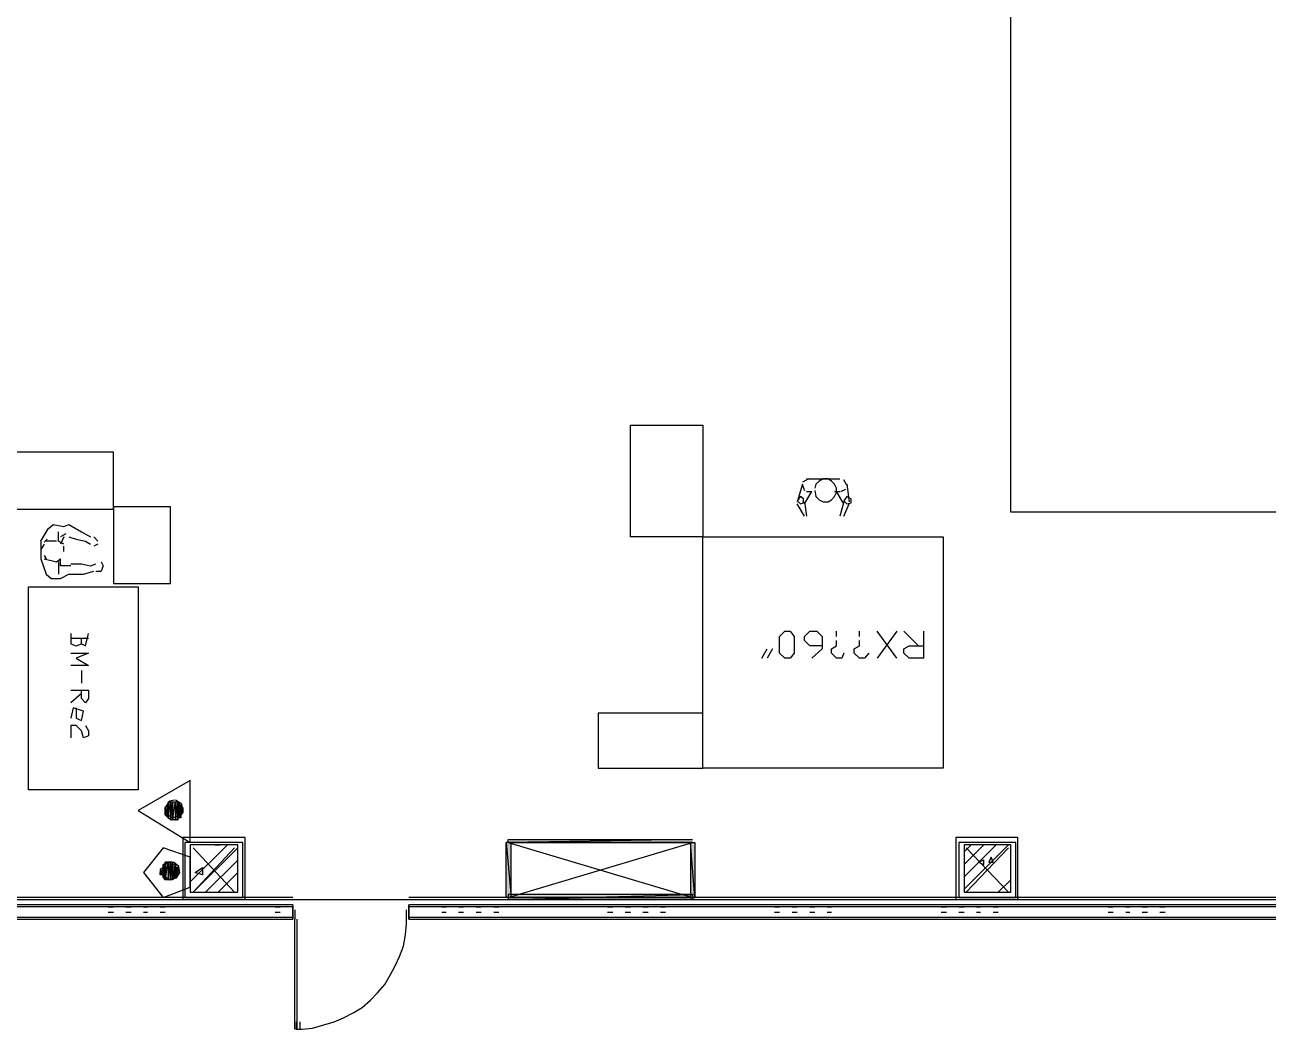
# Model space of a CAD drawing. Header units: millimetres. Extents: x 5 to 415, y 48 to 251.
# Drawn here: x 298.97 to 320.14, y 115.66 to 132.76 of the extents above; entities that cross this region are included whole.
import ezdxf

# ---------------------------------------------------------------- set-up
doc = ezdxf.new("R2010")
doc.units = ezdxf.units.MM
doc.layers.add('H', color=7, linetype='Continuous')
doc.layers.add('P', color=7, linetype='Continuous')

msp = doc.modelspace()

# ---------------------------------------------------------------- hatches: boundary and pattern name
at = {"layer": 'H', "linetype": 'Continuous'}
for points in [[(301.413, 119.257), (301.378, 119.292), (301.378, 119.415), (301.413, 119.468), (301.413, 119.257)], [(301.413, 119.257), (301.413, 119.503), (301.449, 119.503), (301.449, 119.204), (301.413, 119.257)], [(301.449, 119.204), (301.449, 119.503), (301.502, 119.503), (301.502, 119.204), (301.449, 119.204)], [(301.502, 119.204), (301.502, 119.503), (301.537, 119.503), (301.537, 119.204), (301.502, 119.204)], [(301.537, 119.204), (301.537, 119.503), (301.59, 119.503), (301.59, 119.204), (301.537, 119.204)], [(301.59, 119.257), (301.59, 119.503), (301.625, 119.468), (301.625, 119.257), (301.59, 119.257)], [(301.625, 119.292), (301.625, 119.415), (301.66, 119.415), (301.66, 119.345), (301.625, 119.292)], [(307.164, 117.898), (307.164, 118.833), (307.252, 118.833), (307.252, 117.898), (307.164, 117.898)], [(307.217, 118.833), (307.217, 118.868), (310.339, 118.868), (310.339, 118.833), (307.217, 118.833)], [(310.303, 117.898), (310.303, 118.833), (310.392, 118.833), (310.392, 117.898), (310.303, 117.898)], [(301.29, 118.286), (301.29, 118.357), (301.325, 118.41), (301.325, 118.286), (301.29, 118.286)], [(301.325, 118.233), (301.325, 118.445), (301.378, 118.445), (301.378, 118.198), (301.325, 118.233)], [(301.378, 118.198), (301.378, 118.498), (301.413, 118.498), (301.413, 118.198), (301.378, 118.198)], [(301.413, 118.198), (301.413, 118.498), (301.449, 118.498), (301.449, 118.198), (301.413, 118.198)], [(301.449, 118.198), (301.449, 118.498), (301.502, 118.498), (301.502, 118.198), (301.449, 118.198)], [(301.502, 118.198), (301.502, 118.445), (301.537, 118.445), (301.537, 118.233), (301.502, 118.198)], [(301.537, 118.233), (301.537, 118.41), (301.59, 118.41), (301.59, 118.286), (301.537, 118.233)], [(307.217, 117.863), (307.217, 117.934), (310.339, 117.934), (310.339, 117.863), (307.217, 117.863)]]:
    msp.add_hatch(color=256, dxfattribs=at).paths.add_polyline_path(points)

# ---------------------------------------------------------------- linework, layer by layer
at = {"layer": 'P'}
for points in [[(315.754, 124.46), (315.754, 133.65)], [(309.28, 124.037), (309.28, 125.942)], [(309.28, 125.942), (310.515, 125.942)], [(310.515, 125.942), (310.515, 124.037)], [(300.478, 125.483), (298.609, 125.483)], [(300.478, 124.513), (300.478, 125.483)], [(312.208, 124.936), (312.12, 124.636)], [(312.314, 125.024), (312.208, 124.972)], [(312.208, 124.919), (312.244, 124.83)], [(312.279, 125.024), (312.843, 125.024)], [(312.438, 124.936), (312.42, 124.866)], [(312.491, 124.989), (312.438, 124.936)], [(312.561, 125.024), (312.491, 124.989)], [(312.649, 125.024), (312.561, 125.024)], [(312.702, 124.989), (312.649, 125.024)], [(312.755, 124.936), (312.702, 124.989)], [(312.79, 124.866), (312.755, 124.936)], [(312.967, 124.919), (312.914, 125.007)], [(312.967, 124.936), (313.002, 124.636)], [(312.173, 124.725), (312.12, 124.654)], [(312.226, 124.689), (312.173, 124.725)], [(312.226, 124.619), (312.226, 124.689)], [(312.244, 124.601), (312.367, 124.813)], [(312.279, 124.813), (312.367, 124.813)], [(312.42, 124.83), (312.438, 124.725)], [(312.438, 124.725), (312.491, 124.672)], [(312.491, 124.672), (312.561, 124.636)], [(312.649, 124.636), (312.702, 124.672)], [(312.702, 124.672), (312.755, 124.725)], [(312.755, 124.813), (312.843, 124.813)], [(312.755, 124.725), (312.79, 124.795)], [(312.79, 124.795), (312.79, 124.866)], [(312.914, 124.601), (312.79, 124.813)], [(312.861, 124.813), (312.949, 124.848)], [(312.967, 124.725), (312.914, 124.654)], [(313.037, 124.689), (312.967, 124.725)], [(313.037, 124.619), (313.037, 124.689)], [(298.609, 124.513), (300.478, 124.513)], [(300.478, 124.548), (300.478, 123.243)], [(301.449, 124.548), (300.478, 124.548)], [(301.449, 123.243), (301.449, 124.548)], [(312.12, 124.654), (312.173, 124.601)], [(312.244, 124.389), (312.12, 124.601)], [(312.173, 124.601), (312.226, 124.619)], [(312.244, 124.636), (312.279, 124.389)], [(312.561, 124.636), (312.649, 124.636)], [(312.914, 124.636), (312.843, 124.389)], [(312.914, 124.654), (312.967, 124.601)], [(312.914, 124.389), (313.002, 124.601)], [(312.967, 124.601), (313.037, 124.619)], [(343.359, 124.46), (315.754, 124.46)], [(299.367, 124.178), (299.455, 124.248)], [(299.455, 124.248), (299.632, 124.213)], [(299.632, 124.213), (299.72, 124.248)], [(299.72, 124.248), (299.932, 124.125)], [(299.244, 123.966), (299.367, 124.178)], [(299.544, 123.966), (299.544, 124.125)], [(299.667, 124.09), (299.579, 124.037)], [(299.632, 124.037), (299.579, 123.913)], [(299.72, 124.037), (299.843, 124.001)], [(299.932, 124.125), (300.09, 124.037)], [(300.143, 124.037), (300.214, 123.966)], [(310.515, 124.037), (309.28, 124.037)], [(310.515, 120.103), (310.515, 124.037)], [(310.515, 124.037), (314.607, 124.037)], [(314.607, 124.037), (314.607, 120.103)], [(299.244, 123.966), (299.244, 123.666)], [(299.297, 123.913), (299.244, 123.825)], [(299.244, 123.825), (299.244, 123.702)], [(299.35, 124.001), (299.297, 123.948)], [(299.508, 123.966), (299.332, 123.966)], [(299.632, 123.913), (299.544, 123.966)], [(299.632, 123.79), (299.632, 123.878)], [(299.843, 124.001), (300.002, 123.966)], [(300.002, 123.966), (300.09, 123.913)], [(300.214, 123.913), (300.143, 123.878)], [(299.244, 123.666), (299.332, 123.402)], [(299.297, 123.719), (299.332, 123.666)], [(299.297, 123.666), (299.508, 123.613)], [(299.508, 123.613), (299.579, 123.666)], [(299.544, 123.613), (299.544, 123.402)], [(299.579, 123.543), (299.579, 123.666)], [(300.267, 123.613), (300.302, 123.543)], [(299.332, 123.402), (299.42, 123.331)], [(299.755, 123.543), (299.579, 123.543)], [(299.579, 123.331), (299.72, 123.402)], [(299.72, 123.402), (299.967, 123.402)], [(299.755, 123.578), (299.932, 123.578)], [(299.932, 123.578), (300.09, 123.543)], [(299.967, 123.402), (300.143, 123.455)], [(300.09, 123.543), (300.179, 123.578)], [(300.179, 123.455), (300.267, 123.455)], [(300.302, 123.543), (300.267, 123.455)], [(299.032, 119.733), (299.032, 123.19)], [(299.032, 123.19), (300.902, 123.19)], [(299.42, 123.331), (299.579, 123.331)], [(300.478, 123.243), (301.449, 123.243)], [(300.902, 123.19), (300.902, 119.733)], [(299.755, 122.396), (299.755, 122.22)], [(300.002, 122.185), (300.055, 122.396)], [(311.82, 122.343), (311.908, 122.432)], [(311.82, 122.061), (311.82, 122.343)], [(311.908, 122.432), (311.997, 122.432)], [(311.997, 122.432), (312.067, 122.343)], [(312.067, 122.343), (312.067, 122.061)], [(312.244, 122.343), (312.332, 122.432)], [(312.244, 122.273), (312.244, 122.343)], [(312.332, 122.432), (312.455, 122.432)], [(312.455, 122.432), (312.543, 122.343)], [(312.543, 122.343), (312.543, 122.132)], [(312.79, 122.343), (312.79, 122.432)], [(313.178, 122.343), (313.178, 122.432)], [(313.813, 122.432), (313.478, 121.973)], [(313.813, 121.973), (313.478, 122.432)], [(314.184, 122.185), (313.937, 122.432)], [(314.272, 122.432), (314.272, 121.973)], [(300.055, 122.308), (299.755, 122.308)], [(299.755, 122.22), (299.843, 122.185)], [(299.843, 122.185), (299.932, 122.22)], [(299.932, 122.22), (299.932, 122.308)], [(299.932, 122.22), (300.002, 122.185)], [(311.52, 121.973), (311.609, 122.132)], [(311.697, 122.132), (311.609, 121.973)], [(312.332, 122.185), (312.244, 122.273)], [(312.543, 122.185), (312.332, 122.185)], [(312.543, 122.132), (312.367, 121.973)], [(312.702, 122.132), (312.79, 122.185)], [(312.702, 122.061), (312.702, 122.132)], [(312.79, 122.185), (312.79, 122.273)], [(313.09, 122.132), (313.178, 122.185)], [(313.09, 122.061), (313.09, 122.132)], [(313.178, 122.185), (313.178, 122.273)], [(313.937, 122.132), (314.025, 122.185)], [(313.937, 122.061), (313.937, 122.132)], [(314.025, 122.185), (314.272, 122.185)], [(299.755, 122.061), (300.055, 122.061)], [(300.055, 122.061), (299.843, 121.973)], [(299.843, 121.973), (300.055, 121.849)], [(311.908, 121.973), (311.82, 122.061)], [(311.997, 121.973), (311.908, 121.973)], [(312.067, 122.061), (311.997, 121.973)], [(312.79, 121.973), (312.702, 122.061)], [(312.879, 121.973), (312.79, 121.973)], [(312.914, 122.061), (312.879, 121.973)], [(313.178, 121.973), (313.09, 122.061)], [(313.267, 121.973), (313.178, 121.973)], [(313.337, 122.061), (313.267, 121.973)], [(314.025, 121.973), (313.937, 122.061)], [(314.272, 121.973), (314.025, 121.973)], [(300.055, 121.849), (299.755, 121.849)], [(299.932, 121.761), (299.932, 121.55)], [(299.755, 121.426), (300.055, 121.426)], [(299.932, 121.373), (299.755, 121.214)], [(299.932, 121.285), (299.932, 121.426)], [(300.002, 121.214), (299.932, 121.285)], [(300.055, 121.285), (300.002, 121.214)], [(300.055, 121.426), (300.055, 121.285)], [(299.791, 121.126), (299.755, 120.95)], [(299.967, 121.073), (299.791, 121.126)], [(299.843, 121.126), (299.843, 120.95)], [(299.932, 120.915), (299.967, 121.073)], [(299.843, 120.95), (299.932, 120.915)], [(308.733, 121.038), (308.733, 120.103)], [(310.515, 121.038), (308.733, 121.038)], [(310.515, 120.103), (310.515, 121.038)], [(299.843, 120.826), (299.755, 120.826)], [(299.755, 120.826), (299.755, 120.615)], [(299.932, 120.738), (299.843, 120.826)], [(299.967, 120.615), (299.932, 120.738)], [(300.055, 120.65), (299.967, 120.615)], [(300.002, 120.826), (300.055, 120.738)], [(300.055, 120.738), (300.055, 120.65)], [(308.733, 120.103), (310.515, 120.103)], [(314.607, 120.103), (310.515, 120.103)], [(301.784, 119.892), (300.902, 119.38)], [(301.784, 118.833), (301.784, 119.892)], [(300.902, 119.733), (299.032, 119.733)], [(300.902, 119.38), (301.784, 118.833)], [(301.431, 119.539), (301.36, 119.433)], [(301.36, 119.309), (301.413, 119.468)], [(301.413, 119.468), (301.36, 119.433)], [(301.36, 119.309), (301.413, 119.468)], [(301.36, 119.433), (301.378, 119.327)], [(301.36, 119.433), (301.36, 119.345)], [(301.36, 119.345), (301.36, 119.433)], [(301.36, 119.433), (301.36, 119.345)], [(301.36, 119.38), (301.36, 119.433)], [(301.36, 119.433), (301.36, 119.345)], [(301.36, 119.345), (301.36, 119.433)], [(301.36, 119.433), (301.36, 119.433)], [(301.36, 119.345), (301.36, 119.433)], [(301.36, 119.433), (301.36, 119.309)], [(301.36, 119.433), (301.36, 119.309)], [(301.36, 119.345), (301.36, 119.38)], [(301.413, 119.521), (301.413, 119.257)], [(301.413, 119.257), (301.413, 119.521)], [(301.413, 119.521), (301.413, 119.257)], [(301.413, 119.468), (301.413, 119.521)], [(301.413, 119.521), (301.413, 119.257)], [(301.413, 119.257), (301.449, 119.521)], [(301.449, 119.521), (301.413, 119.521)], [(301.413, 119.257), (301.449, 119.521)], [(301.413, 119.468), (301.413, 119.257)], [(301.413, 119.468), (301.413, 119.257)], [(301.413, 119.257), (301.413, 119.468)], [(301.413, 119.468), (301.413, 119.468)], [(301.413, 119.257), (301.413, 119.468)], [(301.413, 119.468), (301.413, 119.468)], [(301.413, 119.468), (301.413, 119.257)], [(301.413, 119.257), (301.413, 119.468)], [(301.519, 119.556), (301.431, 119.539)], [(301.449, 119.521), (301.449, 119.221)], [(301.449, 119.521), (301.449, 119.221)], [(301.449, 119.221), (301.484, 119.521)], [(301.484, 119.521), (301.449, 119.521)], [(301.449, 119.221), (301.484, 119.521)], [(301.484, 119.521), (301.484, 119.221)], [(301.484, 119.521), (301.484, 119.221)], [(301.484, 119.221), (301.484, 119.521)], [(301.484, 119.521), (301.484, 119.521)], [(301.484, 119.221), (301.484, 119.521)], [(301.484, 119.521), (301.484, 119.521)], [(301.484, 119.521), (301.484, 119.221)], [(301.484, 119.521), (301.484, 119.221)], [(301.484, 119.221), (301.537, 119.521)], [(301.537, 119.521), (301.484, 119.521)], [(301.484, 119.221), (301.537, 119.521)], [(301.643, 119.486), (301.537, 119.556)], [(301.537, 119.521), (301.537, 119.221)], [(301.537, 119.521), (301.537, 119.221)], [(301.537, 119.221), (301.572, 119.521)], [(301.572, 119.521), (301.537, 119.521)], [(301.537, 119.221), (301.572, 119.521)], [(301.572, 119.521), (301.572, 119.221)], [(301.572, 119.521), (301.572, 119.221)], [(301.572, 119.257), (301.572, 119.521)], [(301.572, 119.221), (301.572, 119.521)], [(301.572, 119.521), (301.572, 119.521)], [(301.572, 119.521), (301.572, 119.221)], [(301.572, 119.521), (301.572, 119.257)], [(301.625, 119.468), (301.572, 119.521)], [(301.572, 119.257), (301.625, 119.468)], [(301.572, 119.257), (301.625, 119.468)], [(301.59, 119.292), (301.66, 119.38)], [(301.625, 119.468), (301.625, 119.257)], [(301.625, 119.468), (301.625, 119.257)], [(301.625, 119.257), (301.625, 119.468)], [(301.625, 119.468), (301.625, 119.468)], [(301.625, 119.257), (301.625, 119.468)], [(301.625, 119.468), (301.625, 119.468)], [(301.625, 119.468), (301.625, 119.257)], [(301.625, 119.468), (301.625, 119.257)], [(301.625, 119.433), (301.625, 119.468)], [(301.625, 119.257), (301.625, 119.433)], [(301.625, 119.257), (301.625, 119.433)], [(301.625, 119.433), (301.625, 119.309)], [(301.625, 119.433), (301.625, 119.309)], [(301.625, 119.309), (301.66, 119.433)], [(301.66, 119.433), (301.625, 119.433)], [(301.625, 119.309), (301.66, 119.433)], [(301.66, 119.38), (301.643, 119.486)], [(301.66, 119.433), (301.66, 119.345)], [(301.66, 119.38), (301.66, 119.433)], [(301.66, 119.433), (301.66, 119.38)], [(301.66, 119.38), (301.66, 119.345)], [(301.66, 119.345), (301.66, 119.38)], [(301.36, 119.309), (301.36, 119.345)], [(301.413, 119.257), (301.36, 119.309)], [(301.378, 119.327), (301.484, 119.257)], [(301.449, 119.221), (301.413, 119.257)], [(301.484, 119.221), (301.449, 119.221)], [(301.484, 119.257), (301.59, 119.292)], [(301.537, 119.221), (301.484, 119.221)], [(301.572, 119.221), (301.537, 119.221)], [(301.572, 119.221), (301.572, 119.257)], [(301.625, 119.257), (301.572, 119.257)], [(301.66, 119.345), (301.625, 119.309)], [(301.625, 119.309), (301.625, 119.257)], [(301.325, 118.745), (300.99, 118.322)], [(301.784, 118.586), (301.325, 118.745)], [(301.66, 118.921), (301.66, 117.863)], [(302.719, 118.921), (301.66, 118.921)], [(301.696, 118.833), (301.696, 117.898)], [(302.683, 118.833), (301.696, 118.833)], [(301.784, 118.163), (302.419, 118.798)], [(301.784, 118.798), (301.784, 117.987)], [(302.595, 118.798), (301.784, 118.798)], [(302.542, 117.987), (301.837, 118.745)], [(301.837, 117.987), (302.542, 118.745)], [(301.837, 117.987), (302.595, 118.745)], [(302.207, 118.798), (302.295, 118.798)], [(302.595, 117.987), (302.595, 118.798)], [(302.683, 117.898), (302.683, 118.833)], [(302.719, 117.863), (302.719, 118.921)], [(307.252, 118.833), (307.164, 118.833)], [(307.164, 118.833), (307.252, 117.898)], [(307.164, 118.833), (307.252, 117.898)], [(307.164, 117.898), (307.164, 118.833)], [(310.339, 118.886), (307.199, 118.833)], [(307.199, 118.833), (307.199, 118.886)], [(307.199, 118.886), (310.339, 118.886)], [(310.339, 118.833), (307.199, 118.833)], [(307.199, 118.833), (310.339, 118.833)], [(307.199, 117.898), (310.339, 118.833)], [(307.199, 118.833), (310.339, 117.898)], [(307.252, 117.898), (307.252, 118.833)], [(310.374, 117.898), (310.303, 118.833)], [(310.303, 118.833), (310.303, 117.898)], [(310.374, 117.898), (310.303, 118.833)], [(310.303, 118.833), (310.374, 118.833)], [(310.374, 118.833), (310.374, 117.898)], [(314.819, 118.921), (314.819, 117.863)], [(315.877, 118.921), (314.819, 118.921)], [(314.872, 118.833), (314.872, 117.898)], [(315.842, 118.833), (314.872, 118.833)], [(314.96, 118.674), (315.083, 118.798)], [(314.96, 118.463), (315.295, 118.798)], [(314.96, 118.251), (315.507, 118.798)], [(314.96, 118.039), (315.718, 118.798)], [(315.754, 118.798), (314.96, 118.798)], [(314.96, 118.798), (314.96, 117.987)], [(314.995, 118.745), (315.718, 117.987)], [(315.718, 118.745), (314.995, 117.987)], [(315.754, 117.987), (315.754, 118.798)], [(315.842, 117.898), (315.842, 118.833)], [(315.877, 117.863), (315.877, 118.921)], [(301.784, 118.075), (301.784, 118.586)], [(302.048, 117.987), (302.595, 118.533)], [(315.295, 118.533), (315.207, 118.498)], [(315.295, 118.463), (315.295, 118.533)], [(315.419, 118.586), (315.383, 118.498)], [(315.454, 118.498), (315.419, 118.586)], [(300.99, 118.322), (301.325, 117.898)], [(301.272, 118.286), (301.325, 118.41)], [(301.325, 118.41), (301.272, 118.375)], [(301.272, 118.286), (301.325, 118.41)], [(301.272, 118.375), (301.272, 118.375)], [(301.272, 118.375), (301.272, 118.375)], [(301.272, 118.375), (301.272, 118.286)], [(301.272, 118.322), (301.272, 118.286)], [(301.272, 118.286), (301.272, 118.322)], [(301.378, 118.48), (301.325, 118.375)], [(301.325, 118.463), (301.325, 118.251)], [(301.325, 118.251), (301.325, 118.463)], [(301.325, 118.463), (301.325, 118.251)], [(301.325, 118.41), (301.325, 118.463)], [(301.325, 118.463), (301.325, 118.251)], [(301.325, 118.251), (301.36, 118.463)], [(301.36, 118.463), (301.325, 118.463)], [(301.325, 118.251), (301.36, 118.463)], [(301.325, 118.41), (301.325, 118.286)], [(301.325, 118.41), (301.325, 118.286)], [(301.325, 118.251), (301.325, 118.41)], [(301.325, 118.286), (301.325, 118.41)], [(301.325, 118.41), (301.325, 118.41)], [(301.325, 118.41), (301.325, 118.286)], [(301.325, 118.251), (301.325, 118.41)], [(301.325, 118.375), (301.343, 118.269)], [(301.36, 118.498), (301.36, 118.198)], [(301.36, 118.198), (301.36, 118.498)], [(301.36, 118.498), (301.36, 118.198)], [(301.36, 118.463), (301.36, 118.498)], [(301.36, 118.498), (301.36, 118.198)], [(301.36, 118.198), (301.413, 118.498)], [(301.413, 118.498), (301.36, 118.498)], [(301.36, 118.198), (301.413, 118.498)], [(301.36, 118.463), (301.36, 118.198)], [(301.36, 118.198), (301.36, 118.463)], [(301.466, 118.498), (301.378, 118.48)], [(301.413, 118.498), (301.413, 118.198)], [(301.413, 118.498), (301.413, 118.198)], [(301.413, 118.198), (301.449, 118.498)], [(301.449, 118.498), (301.413, 118.498)], [(301.413, 118.198), (301.449, 118.498)], [(301.449, 118.498), (301.449, 118.198)], [(301.449, 118.498), (301.449, 118.198)], [(301.449, 118.198), (301.449, 118.498)], [(301.449, 118.498), (301.449, 118.498)], [(301.449, 118.198), (301.449, 118.498)], [(301.449, 118.498), (301.449, 118.498)], [(301.449, 118.498), (301.449, 118.198)], [(301.449, 118.498), (301.449, 118.198)], [(301.449, 118.198), (301.484, 118.498)], [(301.484, 118.498), (301.449, 118.498)], [(301.449, 118.198), (301.484, 118.498)], [(301.484, 118.498), (301.484, 118.198)], [(301.484, 118.198), (301.484, 118.498)], [(301.484, 118.498), (301.484, 118.463)], [(301.484, 118.463), (301.484, 118.198)], [(301.484, 118.198), (301.484, 118.463)], [(301.484, 118.463), (301.484, 118.198)], [(301.484, 118.463), (301.484, 118.198)], [(301.484, 118.198), (301.537, 118.463)], [(301.537, 118.463), (301.484, 118.463)], [(301.484, 118.198), (301.537, 118.463)], [(301.59, 118.428), (301.502, 118.498)], [(301.537, 118.463), (301.537, 118.251)], [(301.537, 118.251), (301.537, 118.463)], [(301.537, 118.463), (301.537, 118.41)], [(301.537, 118.41), (301.537, 118.251)], [(301.537, 118.251), (301.537, 118.41)], [(301.537, 118.41), (301.537, 118.251)], [(301.537, 118.41), (301.537, 118.251)], [(301.537, 118.251), (301.572, 118.41)], [(301.572, 118.41), (301.537, 118.41)], [(301.537, 118.251), (301.572, 118.41)], [(301.554, 118.233), (301.607, 118.322)], [(301.572, 118.41), (301.572, 118.286)], [(301.572, 118.286), (301.572, 118.41)], [(301.572, 118.41), (301.572, 118.375)], [(301.572, 118.375), (301.572, 118.286)], [(301.572, 118.286), (301.572, 118.375)], [(301.572, 118.375), (301.572, 118.286)], [(301.572, 118.375), (301.572, 118.286)], [(301.572, 118.286), (301.572, 118.375)], [(301.572, 118.375), (301.572, 118.375)], [(301.572, 118.286), (301.572, 118.375)], [(301.572, 118.375), (301.572, 118.322)], [(301.572, 118.322), (301.572, 118.286)], [(301.607, 118.322), (301.59, 118.428)], [(301.872, 118.322), (301.995, 118.41)], [(301.995, 118.286), (301.872, 118.322)], [(301.995, 118.41), (301.995, 118.286)], [(302.26, 117.987), (302.595, 118.322)], [(315.207, 118.498), (315.295, 118.463)], [(315.383, 118.498), (315.454, 118.498)], [(301.325, 118.286), (301.272, 118.286)], [(301.325, 118.286), (301.325, 118.251)], [(301.36, 118.198), (301.325, 118.251)], [(301.343, 118.269), (301.431, 118.198)], [(301.413, 118.198), (301.36, 118.198)], [(301.449, 118.198), (301.413, 118.198)], [(301.431, 118.198), (301.554, 118.233)], [(301.484, 118.198), (301.449, 118.198)], [(301.537, 118.251), (301.484, 118.198)], [(301.572, 118.286), (301.537, 118.251)], [(315.542, 117.987), (315.754, 118.198)], [(303.53, 117.898), (169.157, 117.898)], [(301.325, 117.898), (301.784, 118.075)], [(301.696, 117.898), (302.683, 117.898)], [(301.784, 117.987), (302.595, 117.987)], [(365.831, 117.898), (305.506, 117.898)], [(307.252, 117.898), (307.164, 117.898)], [(307.199, 117.951), (307.199, 117.863)], [(307.199, 117.863), (310.339, 117.951)], [(310.339, 117.951), (307.199, 117.951)], [(307.199, 117.863), (310.339, 117.951)], [(310.303, 117.898), (310.374, 117.898)], [(310.339, 117.951), (310.339, 117.863)], [(314.872, 117.898), (315.842, 117.898)], [(314.96, 117.987), (315.754, 117.987)], [(57.221, 117.863), (367.524, 117.863)], [(169.157, 117.863), (303.53, 117.863)], [(303.53, 117.775), (288.625, 117.775)], [(303.53, 117.74), (288.66, 117.74)], [(303.53, 117.74), (288.66, 117.74)], [(300.39, 117.74), (300.478, 117.74)], [(300.69, 117.74), (300.778, 117.74)], [(300.99, 117.74), (301.061, 117.74)], [(301.272, 117.74), (301.36, 117.74)], [(301.66, 117.863), (302.719, 117.863)], [(303.23, 117.74), (303.318, 117.74)], [(303.53, 117.775), (303.53, 117.528)], [(303.53, 117.563), (303.53, 117.74)], [(303.53, 117.74), (303.53, 117.563)], [(303.53, 117.74), (303.53, 117.563)], [(303.53, 117.563), (303.53, 117.74)], [(303.53, 117.74), (303.53, 117.563)], [(303.53, 117.563), (303.53, 117.74)], [(303.53, 117.563), (303.53, 117.74)], [(303.53, 117.528), (303.53, 117.687)], [(303.565, 117.687), (303.565, 117.528)], [(305.47, 117.528), (305.47, 117.687)], [(305.506, 117.863), (367.524, 117.863)], [(367.612, 117.775), (305.506, 117.775)], [(305.506, 117.528), (305.506, 117.775)], [(367.665, 117.74), (305.506, 117.74)], [(367.665, 117.74), (305.506, 117.74)], [(305.506, 117.74), (305.506, 117.563)], [(305.506, 117.563), (305.506, 117.74)], [(305.506, 117.74), (305.506, 117.563)], [(305.506, 117.563), (305.506, 117.74)], [(305.506, 117.74), (305.506, 117.563)], [(305.506, 117.74), (305.506, 117.563)], [(305.506, 117.74), (305.506, 117.563)], [(305.506, 117.687), (305.506, 117.528)], [(306.07, 117.74), (306.141, 117.74)], [(306.352, 117.74), (306.44, 117.74)], [(306.652, 117.74), (306.74, 117.74)], [(306.952, 117.74), (307.04, 117.74)], [(310.339, 117.863), (307.199, 117.863)], [(308.892, 117.74), (308.98, 117.74)], [(309.192, 117.74), (309.28, 117.74)], [(309.492, 117.74), (309.58, 117.74)], [(309.792, 117.74), (309.88, 117.74)], [(311.732, 117.74), (311.82, 117.74)], [(312.032, 117.74), (312.12, 117.74)], [(312.332, 117.74), (312.42, 117.74)], [(312.632, 117.74), (312.702, 117.74)], [(314.572, 117.74), (314.66, 117.74)], [(314.819, 117.863), (315.877, 117.863)], [(314.872, 117.74), (314.96, 117.74)], [(315.172, 117.74), (315.242, 117.74)], [(315.454, 117.74), (315.542, 117.74)], [(317.412, 117.74), (317.5, 117.74)], [(317.712, 117.74), (317.782, 117.74)], [(317.994, 117.74), (318.082, 117.74)], [(318.294, 117.74), (318.382, 117.74)], [(288.837, 117.563), (303.53, 117.563)], [(288.872, 117.563), (303.53, 117.563)], [(288.872, 117.528), (303.53, 117.528)], [(300.39, 117.651), (300.478, 117.651)], [(300.39, 117.563), (300.478, 117.563)], [(300.69, 117.651), (300.778, 117.651)], [(300.69, 117.563), (300.778, 117.563)], [(300.99, 117.651), (301.061, 117.651)], [(300.99, 117.563), (301.061, 117.563)], [(301.272, 117.651), (301.36, 117.651)], [(301.272, 117.563), (301.36, 117.563)], [(303.23, 117.651), (303.318, 117.651)], [(303.23, 117.563), (303.318, 117.563)], [(303.565, 115.658), (303.565, 117.528)], [(303.565, 115.658), (303.565, 117.528)], [(303.601, 117.528), (303.601, 115.658)], [(303.601, 117.528), (303.601, 115.658)], [(305.47, 117.457), (305.47, 117.546)], [(305.506, 117.563), (367.665, 117.563)], [(305.506, 117.563), (367.665, 117.563)], [(305.506, 117.528), (367.612, 117.528)], [(306.07, 117.651), (306.141, 117.651)], [(306.07, 117.563), (306.141, 117.563)], [(306.352, 117.651), (306.44, 117.651)], [(306.352, 117.563), (306.44, 117.563)], [(306.652, 117.651), (306.74, 117.651)], [(306.652, 117.563), (306.74, 117.563)], [(306.952, 117.651), (307.04, 117.651)], [(306.952, 117.563), (307.04, 117.563)], [(308.892, 117.651), (308.98, 117.651)], [(308.892, 117.563), (308.98, 117.563)], [(309.192, 117.651), (309.28, 117.651)], [(309.192, 117.563), (309.28, 117.563)], [(309.492, 117.651), (309.58, 117.651)], [(309.492, 117.563), (309.58, 117.563)], [(309.792, 117.651), (309.88, 117.651)], [(309.792, 117.563), (309.88, 117.563)], [(311.732, 117.651), (311.82, 117.651)], [(311.732, 117.563), (311.82, 117.563)], [(312.032, 117.651), (312.12, 117.651)], [(312.032, 117.563), (312.12, 117.563)], [(312.332, 117.651), (312.42, 117.651)], [(312.332, 117.563), (312.42, 117.563)], [(312.632, 117.651), (312.702, 117.651)], [(312.632, 117.563), (312.702, 117.563)], [(314.572, 117.651), (314.66, 117.651)], [(314.572, 117.563), (314.66, 117.563)], [(314.872, 117.651), (314.96, 117.651)], [(314.872, 117.563), (314.96, 117.563)], [(315.172, 117.651), (315.242, 117.651)], [(315.172, 117.563), (315.242, 117.563)], [(315.454, 117.651), (315.542, 117.651)], [(315.454, 117.563), (315.542, 117.563)], [(317.412, 117.651), (317.5, 117.651)], [(317.412, 117.563), (317.5, 117.563)], [(317.712, 117.651), (317.782, 117.651)], [(317.712, 117.563), (317.782, 117.563)], [(317.994, 117.651), (318.082, 117.651)], [(317.994, 117.563), (318.082, 117.563)], [(318.294, 117.651), (318.382, 117.651)], [(318.294, 117.563), (318.382, 117.563)], [(305.417, 117.069), (305.453, 117.263)], [(305.453, 117.263), (305.47, 117.457)], [(305.347, 116.893), (305.417, 117.069)], [(305.276, 116.734), (305.347, 116.893)], [(305.188, 116.575), (305.276, 116.734)], [(304.976, 116.276), (305.1, 116.417)], [(305.1, 116.417), (305.188, 116.575)], [(304.853, 116.152), (304.976, 116.276)], [(304.571, 115.94), (304.712, 116.029)], [(304.712, 116.029), (304.853, 116.152)], [(303.565, 115.782), (303.565, 115.658)], [(303.565, 115.658), (303.565, 115.782)], [(303.601, 115.658), (303.601, 115.782)], [(303.653, 115.782), (303.653, 115.658)], [(304.059, 115.729), (304.236, 115.782)], [(304.236, 115.782), (304.394, 115.852)], [(304.394, 115.852), (304.571, 115.94)], [(303.583, 115.658), (303.689, 115.658)], [(303.689, 115.658), (303.865, 115.676)], [(303.865, 115.676), (304.059, 115.729)]]:
    msp.add_lwpolyline(points, dxfattribs=at)

doc.saveas('drawing.dxf')
